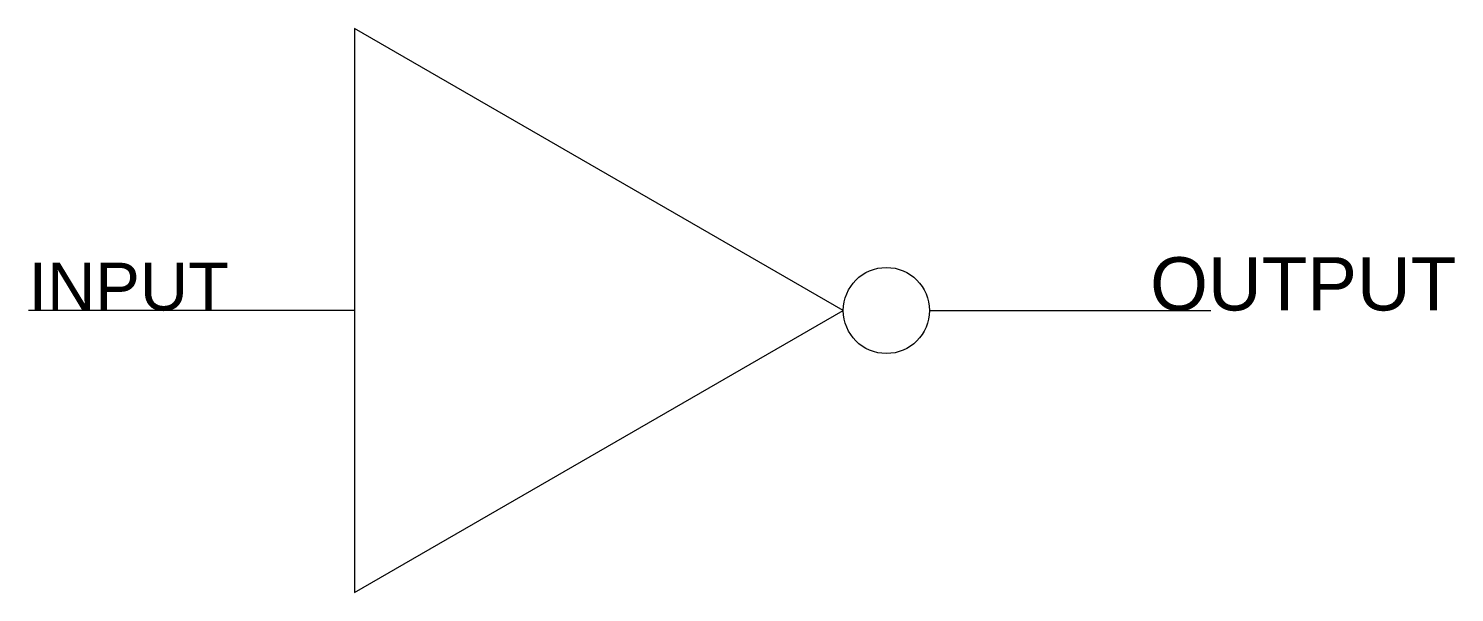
# Model space of a CAD drawing. Header units: millimetres. Extents: x -100 to 338, y -87 to 87.
import ezdxf

# ---------------------------------------------------------------- set-up
doc = ezdxf.new("R2010")
doc.units = ezdxf.units.MM
doc.styles.get("Standard").update_dxf_attribs({"font": 'arial.ttf'})

msp = doc.modelspace()

# ---------------------------------------------------------------- linework, layer by layer
for p, q in [((0, 0), (-100, 0)), ((176.43, 0), (262.74, 0))]:
    msp.add_line(p, q)
msp.add_lwpolyline([(150, 0), (0, 86.6), (0, -86.6)], close=True)
msp.add_circle((163.22, 0), 13.22)

# ---------------------------------------------------------------- texts
for tag, p, height in [('INPUT', (-100, 0), 14.67), ('OUTPUT', (244.12, 0), 16.36)]:
    msp.add_attdef(tag, p, '0', height=height)

doc.saveas('drawing.dxf')
